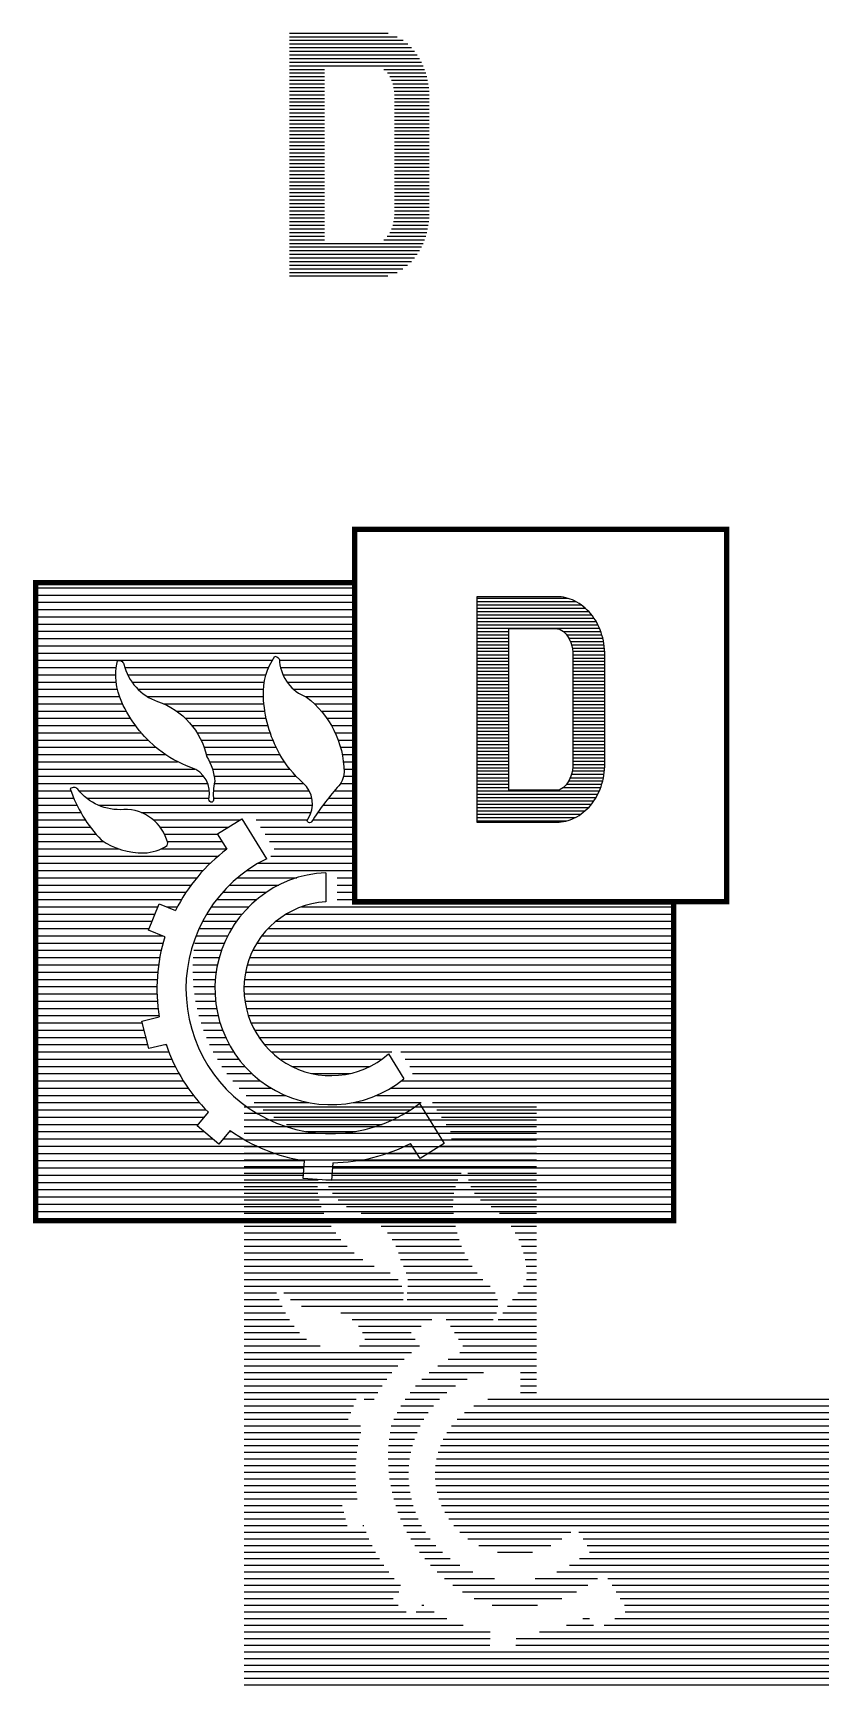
# Model space of a CAD drawing. Extents: x 53.5 to 68.4, y 74.8 to 105.8.
import ezdxf

# ---------------------------------------------------------------- set-up
doc = ezdxf.new("R2010")
doc.units = 0
doc.layers.get('0').update_dxf_attribs({"linetype": 'CONTINUOUS'})
doc.layers.add('ROOD', color=1, linetype='CONTINUOUS')
doc.layers.add('VEILIG', color=7, linetype='CONTINUOUS')

# ---------------------------------------------------------------- blocks, each defined once
blk = doc.blocks.new('*X')
at = {"color": 0}
for p, q in [((84.63, 105.188), (86.331, 105.188)), ((84.63, 105.125), (86.487, 105.125)), ((84.63, 105.062), (86.588, 105.062)), ((84.63, 105), (86.667, 105)), ((84.63, 104.938), (86.731, 104.938)), ((84.63, 104.875), (86.785, 104.875)), ((84.63, 104.812), (86.831, 104.812)), ((84.63, 104.75), (86.87, 104.75)), ((84.63, 104.688), (86.904, 104.688)), ((84.63, 104.625), (86.934, 104.625)), ((84.63, 104.562), (85.23, 104.562)), ((86.255, 104.562), (86.958, 104.562)), ((84.63, 104.5), (85.23, 104.5)), ((84.63, 104.438), (85.23, 104.438)), ((84.63, 104.375), (85.23, 104.375)), ((84.63, 104.312), (85.23, 104.312)), ((84.63, 104.25), (85.23, 104.25)), ((86.316, 104.5), (86.979, 104.5)), ((86.358, 104.438), (86.996, 104.438)), ((86.388, 104.375), (87.01, 104.375)), ((86.409, 104.312), (87.021, 104.312)), ((86.423, 104.25), (87.029, 104.25)), ((84.63, 104.188), (85.23, 104.188)), ((84.63, 104.125), (85.23, 104.125)), ((84.63, 104.062), (85.23, 104.062)), ((84.63, 104), (85.23, 104)), ((86.432, 104.188), (87.034, 104.188)), ((86.436, 104.125), (87.036, 104.125)), ((86.436, 104.062), (87.036, 104.062)), ((86.436, 104), (87.036, 104)), ((84.63, 103.938), (85.23, 103.938)), ((84.63, 103.875), (85.23, 103.875)), ((84.63, 103.812), (85.23, 103.812)), ((84.63, 103.75), (85.23, 103.75)), ((84.63, 103.688), (85.23, 103.688)), ((86.436, 103.938), (87.036, 103.938)), ((86.436, 103.875), (87.036, 103.875)), ((86.436, 103.812), (87.036, 103.812)), ((86.436, 103.75), (87.036, 103.75)), ((86.436, 103.688), (87.036, 103.688)), ((84.63, 103.625), (85.23, 103.625)), ((84.63, 103.562), (85.23, 103.562)), ((84.63, 103.5), (85.23, 103.5)), ((84.63, 103.438), (85.23, 103.438)), ((84.63, 103.375), (85.23, 103.375)), ((86.436, 103.625), (87.036, 103.625)), ((86.436, 103.562), (87.036, 103.562)), ((86.436, 103.5), (87.036, 103.5)), ((86.436, 103.438), (87.036, 103.438)), ((86.436, 103.375), (87.036, 103.375)), ((84.63, 103.312), (85.23, 103.312)), ((84.63, 103.25), (85.23, 103.25)), ((84.63, 103.188), (85.23, 103.188)), ((84.63, 103.125), (85.23, 103.125)), ((86.436, 103.312), (87.036, 103.312)), ((86.436, 103.25), (87.036, 103.25)), ((86.436, 103.188), (87.036, 103.188)), ((86.436, 103.125), (87.036, 103.125)), ((84.63, 103.062), (85.23, 103.062)), ((84.63, 103), (85.23, 103)), ((84.63, 102.938), (85.23, 102.938)), ((84.63, 102.875), (85.23, 102.875)), ((84.63, 102.812), (85.23, 102.812)), ((86.436, 103.062), (87.036, 103.062)), ((86.436, 103), (87.036, 103)), ((86.436, 102.938), (87.036, 102.938)), ((86.436, 102.875), (87.036, 102.875)), ((86.436, 102.812), (87.036, 102.812)), ((84.63, 102.75), (85.23, 102.75)), ((84.63, 102.688), (85.23, 102.688)), ((84.63, 102.625), (85.23, 102.625)), ((84.63, 102.562), (85.23, 102.562)), ((86.436, 102.75), (87.036, 102.75)), ((86.436, 102.688), (87.036, 102.688)), ((86.436, 102.625), (87.036, 102.625)), ((86.436, 102.562), (87.036, 102.562)), ((84.63, 102.5), (85.23, 102.5)), ((84.63, 102.438), (85.23, 102.438)), ((84.63, 102.375), (85.23, 102.375)), ((84.63, 102.312), (85.23, 102.312)), ((84.63, 102.25), (85.23, 102.25)), ((86.436, 102.5), (87.036, 102.5)), ((86.436, 102.438), (87.036, 102.438)), ((86.436, 102.375), (87.036, 102.375)), ((86.436, 102.312), (87.036, 102.312)), ((86.436, 102.25), (87.036, 102.25)), ((84.63, 102.188), (85.23, 102.188)), ((84.63, 102.125), (85.23, 102.125)), ((84.63, 102.062), (85.23, 102.062)), ((84.63, 102), (85.23, 102)), ((86.432, 102), (87.034, 102)), ((86.436, 102.188), (87.036, 102.188)), ((86.436, 102.125), (87.036, 102.125)), ((86.436, 102.062), (87.036, 102.062)), ((84.63, 101.938), (85.23, 101.938)), ((84.63, 101.875), (85.23, 101.875)), ((84.63, 101.812), (85.23, 101.812)), ((84.63, 101.75), (85.23, 101.75)), ((84.63, 101.688), (85.23, 101.688)), ((86.314, 101.688), (86.978, 101.688)), ((86.356, 101.75), (86.995, 101.75)), ((86.387, 101.812), (87.01, 101.812)), ((86.408, 101.875), (87.021, 101.875)), ((86.423, 101.938), (87.029, 101.938)), ((84.63, 101.625), (85.23, 101.625)), ((84.63, 101.562), (86.933, 101.562)), ((84.63, 101.5), (86.903, 101.5)), ((84.63, 101.438), (86.869, 101.438)), ((86.252, 101.625), (86.957, 101.625)), ((84.63, 101.375), (86.829, 101.375)), ((84.63, 101.312), (86.783, 101.312)), ((84.63, 101.25), (86.729, 101.25)), ((84.63, 101.188), (86.664, 101.188)), ((84.63, 101.125), (86.584, 101.125)), ((84.63, 101.062), (86.482, 101.062)), ((84.63, 101), (86.322, 101)), ((80.252, 95.625), (85.752, 95.625)), ((80.252, 95.5), (85.752, 95.5)), ((80.252, 95.375), (85.752, 95.375)), ((80.252, 95.25), (85.752, 95.25)), ((80.252, 95.125), (85.752, 95.125)), ((80.252, 95), (85.752, 95)), ((80.252, 94.875), (85.752, 94.875)), ((80.252, 94.75), (85.752, 94.75)), ((80.252, 94.625), (85.752, 94.625)), ((80.252, 94.5), (85.752, 94.5)), ((80.252, 94.375), (84.333, 94.375)), ((84.457, 94.375), (85.752, 94.375)), ((80.252, 94.25), (81.641, 94.25)), ((80.252, 94.125), (81.633, 94.125)), ((80.252, 94), (81.64, 94)), ((81.788, 94.25), (84.27, 94.25)), ((81.838, 94.125), (84.224, 94.125)), ((81.912, 94), (84.195, 94)), ((84.474, 94.25), (85.752, 94.25)), ((84.515, 94.125), (85.752, 94.125)), ((84.586, 94), (85.752, 94)), ((80.252, 93.875), (81.661, 93.875)), ((80.252, 93.75), (81.697, 93.75)), ((82.018, 93.875), (84.18, 93.875)), ((82.176, 93.75), (84.178, 93.75)), ((84.698, 93.875), (85.752, 93.875)), ((84.898, 93.75), (85.752, 93.75)), ((80.252, 93.625), (81.748, 93.625)), ((80.252, 93.5), (81.812, 93.5)), ((82.455, 93.625), (84.187, 93.625)), ((82.678, 93.5), (84.203, 93.5)), ((85.057, 93.625), (85.752, 93.625)), ((85.175, 93.5), (85.752, 93.5)), ((80.252, 93.375), (81.887, 93.375)), ((80.252, 93.25), (81.973, 93.25)), ((80.252, 93.125), (82.072, 93.125)), ((82.831, 93.375), (84.226, 93.375)), ((82.946, 93.25), (84.257, 93.25)), ((83.035, 93.125), (84.296, 93.125)), ((85.272, 93.375), (85.752, 93.375)), ((85.351, 93.25), (85.752, 93.25)), ((85.415, 93.125), (85.752, 93.125)), ((80.252, 93), (82.188, 93)), ((80.252, 92.875), (82.323, 92.875)), ((83.104, 93), (84.342, 93)), ((83.156, 92.875), (84.398, 92.875)), ((85.467, 93), (85.752, 93)), ((85.508, 92.875), (85.752, 92.875)), ((80.252, 92.75), (82.486, 92.75)), ((80.252, 92.625), (82.699, 92.625)), ((83.194, 92.75), (84.463, 92.75)), ((83.251, 92.625), (84.54, 92.625)), ((85.537, 92.75), (85.752, 92.75)), ((85.557, 92.625), (85.752, 92.625)), ((80.252, 92.5), (82.997, 92.5)), ((80.252, 92.375), (83.148, 92.375)), ((83.3, 92.5), (84.633, 92.5)), ((83.329, 92.375), (84.743, 92.375)), ((85.56, 92.375), (85.752, 92.375)), ((85.567, 92.5), (85.752, 92.5)), ((80.252, 92.25), (83.219, 92.25)), ((80.252, 92.125), (80.86, 92.125)), ((80.252, 92), (80.908, 92)), ((80.997, 92.125), (83.249, 92.125)), ((81.125, 92), (83.245, 92)), ((83.316, 92.125), (84.971, 92.125)), ((83.317, 92), (85.015, 92)), ((83.332, 92.25), (84.876, 92.25)), ((85.299, 92), (85.752, 92)), ((85.4, 92.125), (85.752, 92.125)), ((85.506, 92.25), (85.752, 92.25)), ((80.252, 91.875), (80.964, 91.875)), ((80.252, 91.75), (81.03, 91.75)), ((81.333, 91.875), (85.024, 91.875)), ((82.07, 91.75), (84.999, 91.75)), ((85.115, 91.75), (85.752, 91.75)), ((85.204, 91.875), (85.752, 91.875)), ((80.252, 91.625), (81.106, 91.625)), ((80.252, 91.5), (81.193, 91.5)), ((82.28, 91.625), (83.782, 91.625)), ((82.399, 91.5), (83.582, 91.5)), ((84.052, 91.625), (84.937, 91.625)), ((84.13, 91.5), (85.752, 91.5)), ((85.031, 91.625), (85.752, 91.625)), ((80.252, 91.375), (81.294, 91.375)), ((80.252, 91.25), (81.425, 91.25)), ((82.475, 91.375), (83.393, 91.375)), ((82.523, 91.25), (83.471, 91.25)), ((84.208, 91.375), (85.752, 91.375)), ((84.285, 91.25), (85.752, 91.25)), ((80.252, 91.125), (81.682, 91.125)), ((80.252, 91), (83.401, 91)), ((80.252, 90.875), (83.262, 90.875)), ((82.418, 91.125), (83.549, 91.125)), ((84.087, 90.875), (85.752, 90.875)), ((84.307, 91), (85.752, 91)), ((84.363, 91.125), (85.752, 91.125)), ((80.252, 90.75), (83.14, 90.75)), ((80.252, 90.625), (83.031, 90.625)), ((83.731, 90.625), (84.754, 90.625)), ((83.893, 90.75), (85.752, 90.75)), ((85.452, 90.625), (85.752, 90.625)), ((80.252, 90.5), (82.933, 90.5)), ((80.252, 90.375), (82.845, 90.375)), ((83.475, 90.375), (84.229, 90.375)), ((83.594, 90.5), (84.444, 90.5)), ((85.452, 90.5), (85.752, 90.5)), ((85.452, 90.375), (85.752, 90.375)), ((80.252, 90.25), (82.766, 90.25)), ((80.252, 90.125), (82.358, 90.125)), ((80.252, 90), (82.307, 90)), ((82.511, 90.125), (82.696, 90.125)), ((83.199, 90), (83.811, 90)), ((83.279, 90.125), (83.926, 90.125)), ((83.371, 90.25), (84.062, 90.25)), ((84.571, 90), (91.252, 90)), ((84.835, 90.125), (91.252, 90.125)), ((85.452, 90.25), (85.752, 90.25)), ((80.252, 89.875), (82.257, 89.875)), ((80.252, 89.75), (82.206, 89.75)), ((83.068, 89.75), (83.632, 89.75)), ((83.129, 89.875), (83.715, 89.875)), ((84.258, 89.75), (91.252, 89.75)), ((84.394, 89.875), (91.252, 89.875)), ((80.252, 89.625), (82.438, 89.625)), ((80.252, 89.5), (82.448, 89.5)), ((82.995, 89.5), (83.504, 89.5)), ((83.017, 89.625), (83.563, 89.625)), ((84.065, 89.5), (91.252, 89.5)), ((84.151, 89.625), (91.252, 89.625)), ((80.252, 89.375), (82.417, 89.375)), ((80.252, 89.25), (82.391, 89.25)), ((82.967, 89.25), (83.416, 89.25)), ((82.978, 89.375), (83.455, 89.375)), ((83.942, 89.25), (91.252, 89.25)), ((83.996, 89.375), (91.252, 89.375)), ((80.252, 89.125), (82.371, 89.125)), ((80.252, 89), (82.356, 89)), ((80.252, 88.875), (82.347, 88.875)), ((82.96, 89), (83.363, 89)), ((82.961, 89.125), (83.386, 89.125)), ((82.964, 88.875), (83.349, 88.875)), ((83.851, 88.875), (91.252, 88.875)), ((83.87, 89), (91.252, 89)), ((83.9, 89.125), (91.252, 89.125)), ((80.252, 88.75), (82.343, 88.75)), ((80.252, 88.625), (82.344, 88.625)), ((82.974, 88.75), (83.343, 88.75)), ((82.988, 88.625), (83.345, 88.625)), ((83.843, 88.75), (91.252, 88.75)), ((83.845, 88.625), (91.252, 88.625)), ((80.252, 88.5), (82.35, 88.5)), ((80.252, 88.375), (82.362, 88.375)), ((83.008, 88.5), (83.354, 88.5)), ((83.034, 88.375), (83.372, 88.375)), ((83.858, 88.5), (91.252, 88.5)), ((83.881, 88.375), (91.252, 88.375)), ((80.252, 88.25), (82.379, 88.25)), ((80.252, 88.125), (82.093, 88.125)), ((80.252, 88), (82.124, 88)), ((83.065, 88.25), (83.397, 88.25)), ((83.102, 88.125), (83.431, 88.125)), ((83.145, 88), (83.474, 88)), ((83.916, 88.25), (91.252, 88.25)), ((83.963, 88.125), (91.252, 88.125)), ((84.023, 88), (91.252, 88)), ((80.252, 87.875), (82.155, 87.875)), ((80.252, 87.75), (82.186, 87.75)), ((82.483, 87.75), (82.502, 87.75)), ((83.194, 87.875), (83.527, 87.875)), ((83.25, 87.75), (83.59, 87.75)), ((84.099, 87.875), (91.252, 87.875)), ((84.193, 87.75), (91.252, 87.75)), ((80.252, 87.625), (82.547, 87.625)), ((80.252, 87.5), (82.599, 87.5)), ((83.313, 87.625), (83.665, 87.625)), ((83.384, 87.5), (83.753, 87.5)), ((84.311, 87.625), (86.394, 87.625)), ((84.461, 87.5), (86.224, 87.5)), ((86.547, 87.625), (91.252, 87.625)), ((86.625, 87.5), (91.252, 87.5)), ((80.252, 87.375), (82.658, 87.375)), ((80.252, 87.25), (82.724, 87.25)), ((83.463, 87.375), (83.857, 87.375)), ((83.55, 87.25), (83.98, 87.25)), ((84.666, 87.375), (86.02, 87.375)), ((85.014, 87.25), (85.672, 87.25)), ((86.703, 87.375), (91.252, 87.375)), ((86.747, 87.25), (91.252, 87.25)), ((80.252, 87.125), (82.798, 87.125)), ((80.252, 87), (82.88, 87)), ((80.252, 86.875), (82.972, 86.875)), ((83.648, 87.125), (84.128, 87.125)), ((83.758, 87), (84.311, 87)), ((83.88, 86.875), (84.555, 86.875)), ((86.13, 86.875), (91.252, 86.875)), ((86.374, 87), (91.252, 87)), ((86.558, 87.125), (91.252, 87.125)), ((80.252, 86.75), (83.075, 86.75)), ((80.252, 86.625), (83.189, 86.625)), ((84.018, 86.75), (84.962, 86.75)), ((84.176, 86.625), (86.717, 86.625)), ((85.723, 86.75), (86.896, 86.75)), ((87.093, 86.75), (91.252, 86.75)), ((87.171, 86.625), (91.252, 86.625)), ((80.252, 86.5), (83.162, 86.5)), ((80.252, 86.375), (83.057, 86.375)), ((84.358, 86.5), (86.505, 86.5)), ((84.575, 86.375), (86.227, 86.375)), ((87.249, 86.5), (91.252, 86.5)), ((87.327, 86.375), (91.252, 86.375)), ((80.252, 86.25), (83.151, 86.25)), ((80.252, 86.125), (83.3, 86.125)), ((80.252, 86), (84.063, 86)), ((83.488, 86.125), (83.826, 86.125)), ((83.593, 86.25), (83.631, 86.25)), ((84.917, 86.25), (85.768, 86.25)), ((86.622, 86), (86.746, 86)), ((87.221, 86), (91.252, 86)), ((87.405, 86.25), (91.252, 86.25)), ((87.421, 86.125), (91.252, 86.125)), ((80.252, 85.875), (84.372, 85.875)), ((80.252, 85.75), (84.876, 85.75)), ((85.809, 85.75), (91.252, 85.75)), ((86.314, 85.875), (86.824, 85.875)), ((87.02, 85.875), (91.252, 85.875)), ((80.252, 85.625), (84.878, 85.625)), ((80.252, 85.5), (84.87, 85.5)), ((85.362, 85.5), (91.252, 85.5)), ((85.37, 85.625), (91.252, 85.625)), ((80.252, 85.375), (91.252, 85.375)), ((80.252, 85.25), (91.252, 85.25)), ((80.252, 85.125), (91.252, 85.125)), ((80.252, 85), (91.252, 85)), ((80.252, 84.875), (91.252, 84.875)), ((80.252, 84.75), (91.252, 84.75))]:
    blk.add_line(p, q, dxfattribs=at)

msp = doc.modelspace()

# ---------------------------------------------------------------- linework, layer by layer
at = {"layer": 'VEILIG', "color": 0}
for p, q in [((58.955, 90.048), (58.955, 89.502)), ((60.135, 86.641), (60.135, 86.641))]:
    msp.add_line(p, q, dxfattribs=at)
at = {"layer": 'VEILIG', "color": 0, "const_width": 0.1}
for points in [[(59.5, 96.505), (66.5, 96.505), (66.5, 89.505), (59.5, 89.505)], [(65.5, 89.505), (65.5, 83.505), (53.5, 83.505), (53.5, 95.505), (59.5, 95.505), (59.5, 89.5), (65.5, 89.5)]]:
    msp.add_lwpolyline(points, close=True, dxfattribs=at)
at = {"layer": 'VEILIG', "color": 0}
for points in [[(61.8, 93.12), (61.8, 91), (63.3, 91, 0.117075), (63.637, 91.08, 0.104347), (63.94, 91.322, 0.090273), (64.134, 91.67, 0.082341), (64.206, 92.1), (64.206, 93.12), (64.206, 94.14, 0.082341), (64.134, 94.57, 0.090273), (63.94, 94.918, 0.104347), (63.637, 95.16, 0.117075), (63.3, 95.24), (61.8, 95.24)], [(62.4, 93.12), (62.4, 94.64), (63.3, 94.64, -0.117075), (63.368, 94.624, -0.104347), (63.477, 94.536, -0.090273), (63.566, 94.376, -0.082341), (63.606, 94.14), (63.606, 93.12), (63.606, 92.1, -0.082341), (63.566, 91.864, -0.090273), (63.477, 91.704, -0.104347), (63.368, 91.616, -0.117075), (63.3, 91.6), (62.4, 91.6)], [(55.118, 93.258, -0.162278), (55.036, 94.037, -0.437122), (55.159, 93.969, 0.251665), (55.794, 93.269, -0.263384), (56.719, 92.23, -0.128487), (56.868, 91.763, 0.083128), (56.847, 91.414, -1.035237), (56.76, 91.43, 0.381756), (56.421, 92.031, -0.087751), (55.809, 92.368, -0.117078)], [(57.783, 93.368, -0.162278), (58, 94.121, -0.437122), (58.088, 94.012, 0.286557), (58.594, 93.353, -0.231761), (59.3, 91.939, -0.201583), (59.171, 91.654, 0.036209), (58.691, 91.009, -1.035237), (58.616, 91.056, 0.381756), (58.528, 91.741, -0.087751), (58.088, 92.283, -0.117078)], [(54.151, 91.629, 0.112879), (54.734, 90.666, 0.156876), (55.538, 90.422, 0.134211), (55.974, 90.56), (55.984, 90.61, 0.352414), (55.156, 91.238, -0.251665), (54.29, 91.618, 0.437122)]]:
    msp.add_lwpolyline(points, format="xyb", close=True, dxfattribs=at)
for points in [[(57.1, 90.494), (56.923, 90.778), (57.378, 91.061), (57.844, 90.313)], [(55.93, 88.845), (55.62, 88.97), (55.821, 89.466), (56.131, 89.341)], [(55.953, 86.822), (55.629, 86.742), (55.499, 87.261), (55.824, 87.342)], [(60.135, 86.641), (60.427, 86.173)], [(57.16, 85.199), (56.945, 84.944), (56.535, 85.288), (56.75, 85.544)], [(60.717, 85.708), (61.184, 84.959), (60.73, 84.676), (60.553, 84.959)], [(59.091, 84.596), (59.067, 84.263), (58.533, 84.301), (58.557, 84.634)]]:
    msp.add_lwpolyline(points, dxfattribs=at)
for radius, start, end in [(3.273, 126.7136, 153.2634), (2.727, 116.322, 307.591), (2.182, 92.6053, 309.006), (1.636, 93.4746, 311.3745), (3.273, 162.6496, 189.2634), (3.273, 198.6496, 225.2634), (3.273, 234.6496, 261.2634), (3.273, 306.6496, 306.7136), (3.273, 270.6496, 297.2634)]:
    msp.add_arc((59.054, 87.869), radius, start, end, dxfattribs=at)

# ---------------------------------------------------------------- block references
at = {"layer": 'ROOD', "color": 0, "xscale": 1.090909090909091, "yscale": 1.090909090909091, "zscale": 1.090909090909091}
msp.add_blockref('*X', (-34.047, -8.91), dxfattribs=at)
at = {"layer": 'VEILIG', "color": 0}
msp.add_blockref('*X', (-22.83, -9.975), dxfattribs=at)

doc.saveas('drawing.dxf')
